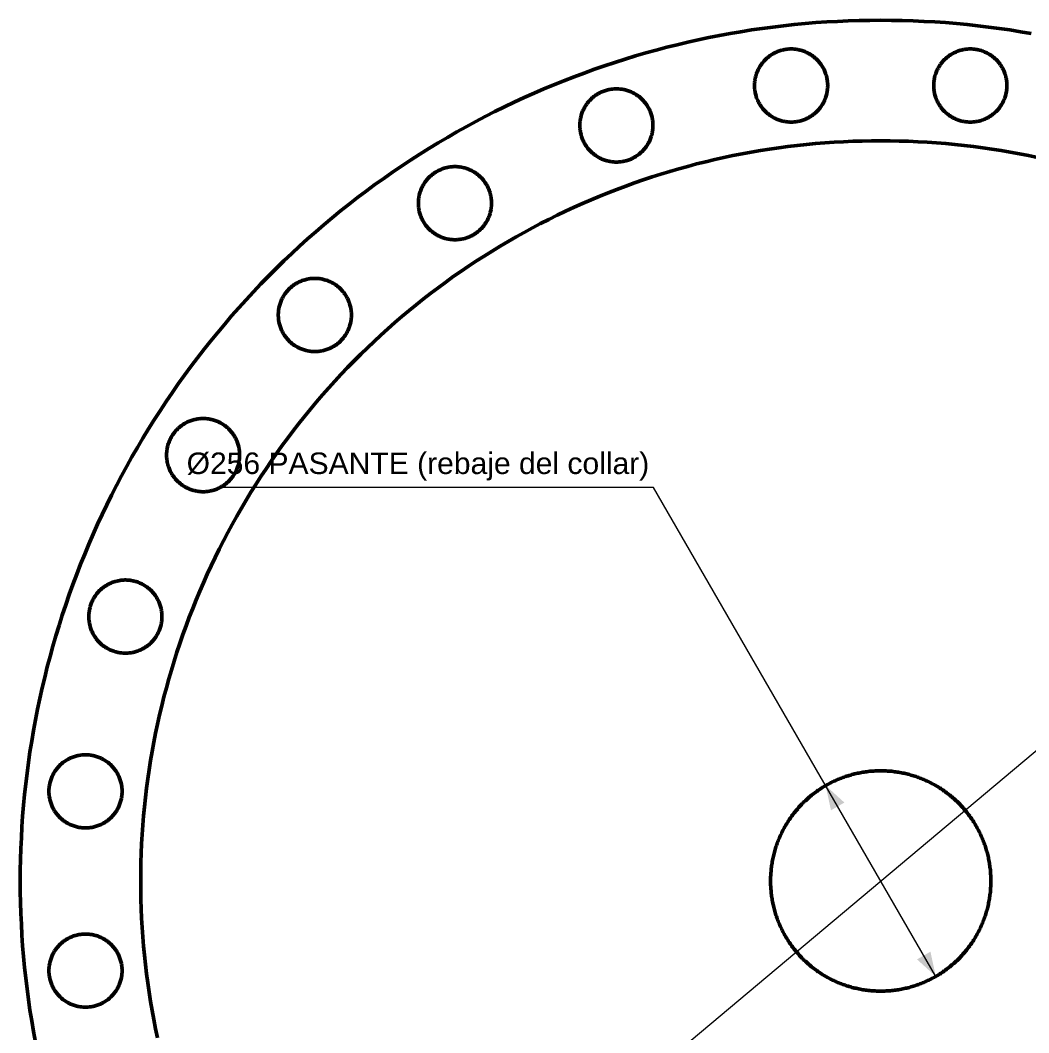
# Model space of a CAD drawing. Header units: millimetres. Extents: x 0 to 841, y 0 to 594.
# Drawn here: x 300 to 417.2, y 412.4 to 530 of the extents above; entities that cross this region are included whole.
import ezdxf
from ezdxf.enums import TextEntityAlignment as Align

# ---------------------------------------------------------------- set-up
doc = ezdxf.new("R2010")
doc.units = ezdxf.units.MM
for name, color, linetype, lineweight in [('COTA', 7, 'CONTINUOUS', 18), ('TXT', 7, 'CONTINUOUS', 25), ('VIS', 7, 'CONTINUOUS', 50)]:
    doc.layers.add(name, color=color, linetype=linetype, lineweight=lineweight)
doc.styles.add('STD', font='LiberationSans-Regular.ttf')

msp = doc.modelspace()

# ---------------------------------------------------------------- linework, layer by layer
at = {"layer": 'COTA'}
for p, q in [((334.12, 374.72), (482.73, 499.42)), ((373.6, 475.73), (323, 475.73)), ((406.4, 418.91), (373.6, 475.73))]:
    msp.add_line(p, q, dxfattribs=at)
for points in [[(393.6, 441.09), (394.22, 438.21), (395.78, 439.11)], [(406.4, 418.91), (405.78, 421.79), (404.22, 420.89)]]:
    msp.add_solid(points, dxfattribs=at)
at = {"layer": 'VIS'}
for points in [[(301.77, 411.26), (301.54, 412.5), (301.33, 413.74), (301.13, 414.98), (300.95, 416.22), (300.79, 417.47), (300.64, 418.71), (300.5, 419.96), (300.39, 421.21), (300.28, 422.47), (300.2, 423.72), (300.13, 424.98), (300.07, 426.23), (300.03, 427.49), (300.01, 428.74), (300, 430), (300.01, 431.26), (300.03, 432.51), (300.07, 433.77), (300.13, 435.02), (300.2, 436.28), (300.28, 437.53), (300.39, 438.79), (300.5, 440.04), (300.64, 441.29), (300.79, 442.53), (300.95, 443.78), (301.13, 445.02), (301.33, 446.26), (301.54, 447.5), (301.77, 448.74), (302.01, 449.97), (302.27, 451.2), (302.55, 452.43), (302.84, 453.65), (303.14, 454.87), (303.46, 456.08), (303.8, 457.3), (304.15, 458.5), (304.51, 459.7), (304.89, 460.9), (305.29, 462.09), (305.7, 463.28), (306.13, 464.46), (306.57, 465.64), (307.02, 466.81), (307.49, 467.98), (307.98, 469.14), (308.48, 470.29), (308.99, 471.44), (309.52, 472.58), (310.06, 473.71), (310.62, 474.84), (311.19, 475.96), (311.77, 477.07), (312.37, 478.18), (312.98, 479.27), (313.61, 480.36), (314.25, 481.44), (314.9, 482.52), (315.57, 483.58), (316.25, 484.64), (316.94, 485.69), (317.65, 486.73), (318.37, 487.76), (319.1, 488.78), (319.84, 489.79), (320.6, 490.79), (321.37, 491.79), (322.15, 492.77), (322.95, 493.74), (323.76, 494.71), (324.57, 495.66), (325.41, 496.6), (326.25, 497.53), (327.1, 498.45), (327.97, 499.37), (328.85, 500.26), (329.74, 501.15), (330.63, 502.03), (331.55, 502.9), (332.47, 503.75), (333.4, 504.59), (334.34, 505.43), (335.29, 506.24), (336.26, 507.05), (337.23, 507.85), (338.21, 508.63), (339.21, 509.4), (340.21, 510.16), (341.22, 510.9), (342.24, 511.63), (343.27, 512.35), (344.31, 513.06), (345.36, 513.75), (346.42, 514.43), (347.48, 515.1), (348.56, 515.75), (349.64, 516.39), (350.73, 517.02), (351.82, 517.63), (352.93, 518.23), (354.04, 518.81), (355.16, 519.38), (356.29, 519.94), (357.42, 520.48), (358.56, 521.01), (359.71, 521.52), (360.86, 522.02), (362.02, 522.51), (363.19, 522.98), (364.36, 523.43), (365.54, 523.87), (366.72, 524.3), (367.91, 524.71), (369.1, 525.11), (370.3, 525.49), (371.5, 525.85), (372.7, 526.2), (373.92, 526.54), (375.13, 526.86), (376.35, 527.16), (377.57, 527.45), (378.8, 527.73), (380.03, 527.99), (381.26, 528.23), (382.5, 528.46), (383.74, 528.67), (384.98, 528.87), (386.22, 529.05), (387.47, 529.21), (388.71, 529.36), (389.96, 529.5), (391.21, 529.61), (392.47, 529.72), (393.72, 529.8), (394.98, 529.87), (396.23, 529.93), (397.49, 529.97), (398.74, 529.99), (400, 530), (401.26, 529.99), (402.51, 529.97), (403.77, 529.93), (405.02, 529.87), (406.28, 529.8), (407.53, 529.72), (408.79, 529.61), (410.04, 529.5), (411.29, 529.36), (412.53, 529.21), (413.78, 529.05), (415.02, 528.87), (416.26, 528.67), (417.5, 528.46)], [(393.84, 522.42), (393.84, 522.54), (393.83, 522.66), (393.82, 522.78), (393.81, 522.9), (393.79, 523.01), (393.78, 523.13), (393.75, 523.25), (393.73, 523.37), (393.7, 523.49), (393.67, 523.6), (393.63, 523.72), (393.59, 523.83), (393.55, 523.94), (393.51, 524.06), (393.46, 524.17), (393.41, 524.27), (393.35, 524.38), (393.3, 524.49), (393.24, 524.59), (393.17, 524.69), (393.11, 524.8), (393.04, 524.89), (392.97, 524.99), (392.89, 525.09), (392.82, 525.18), (392.74, 525.27), (392.66, 525.36), (392.57, 525.44), (392.48, 525.52), (392.4, 525.61), (392.3, 525.68), (392.21, 525.76), (392.11, 525.83), (392.02, 525.9), (391.92, 525.97), (391.82, 526.03), (391.71, 526.1), (391.61, 526.15), (391.5, 526.21), (391.39, 526.26), (391.28, 526.31), (391.17, 526.36), (391.06, 526.4), (390.95, 526.44), (390.83, 526.48), (390.72, 526.51), (390.6, 526.54), (390.48, 526.57), (390.36, 526.59), (390.25, 526.61), (390.13, 526.63), (390.01, 526.64), (389.89, 526.65), (389.77, 526.66), (389.65, 526.66), (389.53, 526.66), (389.41, 526.66), (389.29, 526.65), (389.17, 526.64), (389.05, 526.63), (388.93, 526.61), (388.81, 526.59), (388.69, 526.57), (388.57, 526.54), (388.46, 526.51), (388.34, 526.48), (388.23, 526.44), (388.11, 526.4), (388, 526.36), (387.89, 526.31), (387.78, 526.26), (387.67, 526.21), (387.57, 526.15), (387.46, 526.1), (387.36, 526.03), (387.26, 525.97), (387.16, 525.9), (387.06, 525.83), (386.96, 525.76), (386.87, 525.68), (386.78, 525.61), (386.69, 525.52), (386.6, 525.44), (386.52, 525.36), (386.44, 525.27), (386.36, 525.18), (386.28, 525.09), (386.21, 524.99), (386.13, 524.89), (386.07, 524.8), (386, 524.69), (385.94, 524.59), (385.88, 524.49), (385.82, 524.38), (385.77, 524.27), (385.71, 524.17), (385.67, 524.06), (385.62, 523.94), (385.58, 523.83), (385.54, 523.72), (385.51, 523.6), (385.47, 523.49), (385.45, 523.37), (385.42, 523.25), (385.4, 523.13), (385.38, 523.01), (385.36, 522.9), (385.35, 522.78), (385.34, 522.66), (385.34, 522.54), (385.34, 522.42), (385.34, 522.29), (385.34, 522.17), (385.35, 522.05), (385.36, 521.94), (385.38, 521.82), (385.4, 521.7), (385.42, 521.58), (385.45, 521.46), (385.47, 521.34), (385.51, 521.23), (385.54, 521.11), (385.58, 521), (385.62, 520.89), (385.67, 520.77), (385.71, 520.66), (385.77, 520.56), (385.82, 520.45), (385.88, 520.34), (385.94, 520.24), (386, 520.14), (386.07, 520.04), (386.13, 519.94), (386.21, 519.84), (386.28, 519.75), (386.36, 519.65), (386.44, 519.56), (386.52, 519.47), (386.6, 519.39), (386.69, 519.31), (386.78, 519.22), (386.87, 519.15), (386.96, 519.07), (387.06, 519), (387.16, 518.93), (387.26, 518.86), (387.36, 518.8), (387.46, 518.73), (387.57, 518.68), (387.67, 518.62), (387.78, 518.57), (387.89, 518.52), (388, 518.47), (388.11, 518.43), (388.23, 518.39), (388.34, 518.35), (388.46, 518.32), (388.57, 518.29), (388.69, 518.26), (388.81, 518.24), (388.93, 518.22), (389.05, 518.2), (389.17, 518.19), (389.29, 518.18), (389.41, 518.17), (389.53, 518.17), (389.65, 518.17), (389.77, 518.17), (389.89, 518.18), (390.01, 518.19), (390.13, 518.2), (390.25, 518.22), (390.36, 518.24), (390.48, 518.26), (390.6, 518.29), (390.72, 518.32), (390.83, 518.35), (390.95, 518.39), (391.06, 518.43), (391.17, 518.47), (391.28, 518.52), (391.39, 518.57), (391.5, 518.62), (391.61, 518.68), (391.71, 518.73), (391.82, 518.8), (391.92, 518.86), (392.02, 518.93), (392.11, 519), (392.21, 519.07), (392.3, 519.15), (392.4, 519.22), (392.48, 519.31), (392.57, 519.39), (392.66, 519.47), (392.74, 519.56), (392.82, 519.65), (392.89, 519.75), (392.97, 519.84), (393.04, 519.94), (393.11, 520.04), (393.17, 520.14), (393.24, 520.24), (393.3, 520.34), (393.35, 520.45), (393.41, 520.56), (393.46, 520.66), (393.51, 520.77), (393.55, 520.89), (393.59, 521), (393.63, 521.11), (393.67, 521.23), (393.7, 521.34), (393.73, 521.46), (393.75, 521.58), (393.78, 521.7), (393.79, 521.82), (393.81, 521.94), (393.82, 522.05), (393.83, 522.17), (393.84, 522.29), (393.84, 522.42)], [(414.66, 522.42), (414.66, 522.54), (414.66, 522.66), (414.65, 522.78), (414.64, 522.9), (414.62, 523.01), (414.6, 523.13), (414.58, 523.25), (414.55, 523.37), (414.53, 523.49), (414.49, 523.6), (414.46, 523.72), (414.42, 523.83), (414.38, 523.94), (414.33, 524.06), (414.29, 524.17), (414.23, 524.27), (414.18, 524.38), (414.12, 524.49), (414.06, 524.59), (414, 524.69), (413.93, 524.8), (413.87, 524.89), (413.79, 524.99), (413.72, 525.09), (413.64, 525.18), (413.56, 525.27), (413.48, 525.36), (413.4, 525.44), (413.31, 525.52), (413.22, 525.61), (413.13, 525.68), (413.04, 525.76), (412.94, 525.83), (412.84, 525.9), (412.74, 525.97), (412.64, 526.03), (412.54, 526.1), (412.43, 526.15), (412.33, 526.21), (412.22, 526.26), (412.11, 526.31), (412, 526.36), (411.89, 526.4), (411.77, 526.44), (411.66, 526.48), (411.54, 526.51), (411.43, 526.54), (411.31, 526.57), (411.19, 526.59), (411.07, 526.61), (410.95, 526.63), (410.83, 526.64), (410.71, 526.65), (410.59, 526.66), (410.47, 526.66), (410.35, 526.66), (410.23, 526.66), (410.11, 526.65), (409.99, 526.64), (409.87, 526.63), (409.75, 526.61), (409.64, 526.59), (409.52, 526.57), (409.4, 526.54), (409.28, 526.51), (409.17, 526.48), (409.05, 526.44), (408.94, 526.4), (408.83, 526.36), (408.72, 526.31), (408.61, 526.26), (408.5, 526.21), (408.39, 526.15), (408.29, 526.1), (408.18, 526.03), (408.08, 525.97), (407.98, 525.9), (407.89, 525.83), (407.79, 525.76), (407.7, 525.68), (407.6, 525.61), (407.52, 525.52), (407.43, 525.44), (407.34, 525.36), (407.26, 525.27), (407.18, 525.18), (407.11, 525.09), (407.03, 524.99), (406.96, 524.89), (406.89, 524.8), (406.83, 524.69), (406.76, 524.59), (406.7, 524.49), (406.65, 524.38), (406.59, 524.27), (406.54, 524.17), (406.49, 524.06), (406.45, 523.94), (406.41, 523.83), (406.37, 523.72), (406.33, 523.6), (406.3, 523.49), (406.27, 523.37), (406.25, 523.25), (406.22, 523.13), (406.21, 523.01), (406.19, 522.9), (406.18, 522.78), (406.17, 522.66), (406.16, 522.54), (406.16, 522.42), (406.16, 522.29), (406.17, 522.17), (406.18, 522.05), (406.19, 521.94), (406.21, 521.82), (406.22, 521.7), (406.25, 521.58), (406.27, 521.46), (406.3, 521.34), (406.33, 521.23), (406.37, 521.11), (406.41, 521), (406.45, 520.89), (406.49, 520.77), (406.54, 520.66), (406.59, 520.56), (406.65, 520.45), (406.7, 520.34), (406.76, 520.24), (406.83, 520.14), (406.89, 520.04), (406.96, 519.94), (407.03, 519.84), (407.11, 519.75), (407.18, 519.65), (407.26, 519.56), (407.34, 519.47), (407.43, 519.39), (407.52, 519.31), (407.6, 519.22), (407.7, 519.15), (407.79, 519.07), (407.89, 519), (407.98, 518.93), (408.08, 518.86), (408.18, 518.8), (408.29, 518.73), (408.39, 518.68), (408.5, 518.62), (408.61, 518.57), (408.72, 518.52), (408.83, 518.47), (408.94, 518.43), (409.05, 518.39), (409.17, 518.35), (409.28, 518.32), (409.4, 518.29), (409.52, 518.26), (409.64, 518.24), (409.75, 518.22), (409.87, 518.2), (409.99, 518.19), (410.11, 518.18), (410.23, 518.17), (410.35, 518.17), (410.47, 518.17), (410.59, 518.17), (410.71, 518.18), (410.83, 518.19), (410.95, 518.2), (411.07, 518.22), (411.19, 518.24), (411.31, 518.26), (411.43, 518.29), (411.54, 518.32), (411.66, 518.35), (411.77, 518.39), (411.89, 518.43), (412, 518.47), (412.11, 518.52), (412.22, 518.57), (412.33, 518.62), (412.43, 518.68), (412.54, 518.73), (412.64, 518.8), (412.74, 518.86), (412.84, 518.93), (412.94, 519), (413.04, 519.07), (413.13, 519.15), (413.22, 519.22), (413.31, 519.31), (413.4, 519.39), (413.48, 519.47), (413.56, 519.56), (413.64, 519.65), (413.72, 519.75), (413.79, 519.84), (413.87, 519.94), (413.93, 520.04), (414, 520.14), (414.06, 520.24), (414.12, 520.34), (414.18, 520.45), (414.23, 520.56), (414.29, 520.66), (414.33, 520.77), (414.38, 520.89), (414.42, 521), (414.46, 521.11), (414.49, 521.23), (414.53, 521.34), (414.55, 521.46), (414.58, 521.58), (414.6, 521.7), (414.62, 521.82), (414.64, 521.94), (414.65, 522.05), (414.66, 522.17), (414.66, 522.29), (414.66, 522.42)], [(373.53, 517.78), (373.53, 517.9), (373.53, 518.02), (373.52, 518.14), (373.51, 518.26), (373.49, 518.38), (373.47, 518.5), (373.45, 518.62), (373.43, 518.74), (373.4, 518.85), (373.36, 518.97), (373.33, 519.08), (373.29, 519.2), (373.25, 519.31), (373.2, 519.42), (373.16, 519.53), (373.11, 519.64), (373.05, 519.75), (372.99, 519.85), (372.93, 519.96), (372.87, 520.06), (372.81, 520.16), (372.74, 520.26), (372.66, 520.36), (372.59, 520.45), (372.51, 520.54), (372.43, 520.63), (372.35, 520.72), (372.27, 520.81), (372.18, 520.89), (372.09, 520.97), (372, 521.05), (371.91, 521.13), (371.81, 521.2), (371.71, 521.27), (371.61, 521.34), (371.51, 521.4), (371.41, 521.46), (371.3, 521.52), (371.2, 521.58), (371.09, 521.63), (370.98, 521.68), (370.87, 521.72), (370.76, 521.77), (370.64, 521.81), (370.53, 521.84), (370.41, 521.88), (370.3, 521.91), (370.18, 521.94), (370.06, 521.96), (369.94, 521.98), (369.82, 522), (369.7, 522.01), (369.58, 522.02), (369.46, 522.03), (369.34, 522.03), (369.22, 522.03), (369.1, 522.03), (368.98, 522.02), (368.86, 522.01), (368.74, 522), (368.63, 521.98), (368.51, 521.96), (368.39, 521.94), (368.27, 521.91), (368.16, 521.88), (368.04, 521.84), (367.93, 521.81), (367.81, 521.77), (367.7, 521.72), (367.59, 521.68), (367.48, 521.63), (367.37, 521.58), (367.26, 521.52), (367.16, 521.46), (367.06, 521.4), (366.95, 521.34), (366.85, 521.27), (366.76, 521.2), (366.66, 521.13), (366.57, 521.05), (366.48, 520.97), (366.39, 520.89), (366.3, 520.81), (366.22, 520.72), (366.13, 520.63), (366.05, 520.54), (365.98, 520.45), (365.9, 520.36), (365.83, 520.26), (365.76, 520.16), (365.7, 520.06), (365.63, 519.96), (365.57, 519.85), (365.52, 519.75), (365.46, 519.64), (365.41, 519.53), (365.36, 519.42), (365.32, 519.31), (365.28, 519.2), (365.24, 519.08), (365.2, 518.97), (365.17, 518.85), (365.14, 518.74), (365.12, 518.62), (365.1, 518.5), (365.08, 518.38), (365.06, 518.26), (365.05, 518.14), (365.04, 518.02), (365.04, 517.9), (365.03, 517.78), (365.04, 517.66), (365.04, 517.54), (365.05, 517.42), (365.06, 517.3), (365.08, 517.18), (365.1, 517.06), (365.12, 516.94), (365.14, 516.83), (365.17, 516.71), (365.2, 516.59), (365.24, 516.48), (365.28, 516.37), (365.32, 516.25), (365.36, 516.14), (365.41, 516.03), (365.46, 515.92), (365.52, 515.81), (365.57, 515.71), (365.63, 515.6), (365.7, 515.5), (365.76, 515.4), (365.83, 515.3), (365.9, 515.21), (365.98, 515.11), (366.05, 515.02), (366.13, 514.93), (366.22, 514.84), (366.3, 514.75), (366.39, 514.67), (366.48, 514.59), (366.57, 514.51), (366.66, 514.44), (366.76, 514.36), (366.85, 514.29), (366.95, 514.23), (367.06, 514.16), (367.16, 514.1), (367.26, 514.04), (367.37, 513.99), (367.48, 513.93), (367.59, 513.88), (367.7, 513.84), (367.81, 513.79), (367.93, 513.75), (368.04, 513.72), (368.16, 513.68), (368.27, 513.65), (368.39, 513.63), (368.51, 513.6), (368.63, 513.58), (368.74, 513.57), (368.86, 513.55), (368.98, 513.54), (369.1, 513.53), (369.22, 513.53), (369.34, 513.53), (369.46, 513.53), (369.58, 513.54), (369.7, 513.55), (369.82, 513.57), (369.94, 513.58), (370.06, 513.6), (370.18, 513.63), (370.3, 513.65), (370.41, 513.68), (370.53, 513.72), (370.64, 513.75), (370.76, 513.79), (370.87, 513.84), (370.98, 513.88), (371.09, 513.93), (371.2, 513.99), (371.3, 514.04), (371.41, 514.1), (371.51, 514.16), (371.61, 514.23), (371.71, 514.29), (371.81, 514.36), (371.91, 514.44), (372, 514.51), (372.09, 514.59), (372.18, 514.67), (372.27, 514.75), (372.35, 514.84), (372.43, 514.93), (372.51, 515.02), (372.59, 515.11), (372.66, 515.21), (372.74, 515.3), (372.81, 515.4), (372.87, 515.5), (372.93, 515.6), (372.99, 515.71), (373.05, 515.81), (373.11, 515.92), (373.16, 516.03), (373.2, 516.14), (373.25, 516.25), (373.29, 516.37), (373.33, 516.48), (373.36, 516.59), (373.4, 516.71), (373.43, 516.83), (373.45, 516.94), (373.47, 517.06), (373.49, 517.18), (373.51, 517.3), (373.52, 517.42), (373.53, 517.54), (373.53, 517.66), (373.53, 517.78)], [(315.95, 411.77), (315.73, 412.82), (315.52, 413.89), (315.33, 414.95), (315.15, 416.01), (314.98, 417.08), (314.82, 418.15), (314.68, 419.22), (314.55, 420.29), (314.43, 421.37), (314.33, 422.44), (314.24, 423.52), (314.17, 424.6), (314.11, 425.68), (314.06, 426.76), (314.03, 427.84), (314.01, 428.92), (314, 430), (314.01, 431.08), (314.03, 432.16), (314.06, 433.24), (314.11, 434.32), (314.17, 435.4), (314.24, 436.48), (314.33, 437.56), (314.43, 438.63), (314.55, 439.71), (314.68, 440.78), (314.82, 441.85), (314.98, 442.92), (315.15, 443.99), (315.33, 445.05), (315.52, 446.11), (315.73, 447.18), (315.95, 448.23), (316.19, 449.29), (316.44, 450.34), (316.7, 451.39), (316.98, 452.43), (317.27, 453.47), (317.57, 454.51), (317.88, 455.55), (318.21, 456.58), (318.55, 457.6), (318.9, 458.62), (319.27, 459.64), (319.65, 460.65), (320.04, 461.66), (320.44, 462.66), (320.86, 463.66), (321.29, 464.65), (321.73, 465.64), (322.18, 466.62), (322.65, 467.59), (323.13, 468.56), (323.62, 469.52), (324.12, 470.48), (324.64, 471.43), (325.16, 472.37), (325.7, 473.31), (326.25, 474.24), (326.81, 475.17), (327.39, 476.08), (327.97, 476.99), (328.57, 477.89), (329.18, 478.79), (329.79, 479.67), (330.42, 480.55), (331.07, 481.42), (331.72, 482.28), (332.38, 483.14), (333.05, 483.98), (333.74, 484.82), (334.43, 485.65), (335.13, 486.47), (335.85, 487.28), (336.57, 488.08), (337.31, 488.87), (338.05, 489.65), (338.81, 490.43), (339.57, 491.19), (340.35, 491.95), (341.13, 492.69), (341.92, 493.43), (342.72, 494.15), (343.53, 494.87), (344.35, 495.57), (345.18, 496.26), (346.02, 496.95), (346.86, 497.62), (347.72, 498.28), (348.58, 498.93), (349.45, 499.58), (350.33, 500.21), (351.21, 500.82), (352.11, 501.43), (353.01, 502.03), (353.92, 502.61), (354.83, 503.19), (355.76, 503.75), (356.69, 504.3), (357.63, 504.84), (358.57, 505.36), (359.52, 505.88), (360.48, 506.38), (361.44, 506.87), (362.41, 507.35), (363.38, 507.82), (364.36, 508.27), (365.35, 508.71), (366.34, 509.14), (367.34, 509.56), (368.34, 509.96), (369.35, 510.35), (370.36, 510.73), (371.38, 511.1), (372.4, 511.45), (373.42, 511.79), (374.45, 512.12), (375.49, 512.43), (376.53, 512.73), (377.57, 513.02), (378.61, 513.3), (379.66, 513.56), (380.71, 513.81), (381.77, 514.05), (382.82, 514.27), (383.89, 514.48), (384.95, 514.67), (386.01, 514.85), (387.08, 515.02), (388.15, 515.18), (389.22, 515.32), (390.29, 515.45), (391.37, 515.57), (392.44, 515.67), (393.52, 515.76), (394.6, 515.83), (395.68, 515.89), (396.76, 515.94), (397.84, 515.97), (398.92, 515.99), (400, 516), (401.08, 515.99), (402.16, 515.97), (403.24, 515.94), (404.32, 515.89), (405.4, 515.83), (406.48, 515.76), (407.56, 515.67), (408.63, 515.57), (409.71, 515.45), (410.78, 515.32), (411.85, 515.18), (412.92, 515.02), (413.99, 514.85), (415.05, 514.67), (416.11, 514.48), (417.18, 514.27), (418.23, 514.05)], [(315.95, 411.77), (315.73, 412.82), (315.52, 413.89), (315.33, 414.95), (315.15, 416.01), (314.98, 417.08), (314.82, 418.15), (314.68, 419.22), (314.55, 420.29), (314.43, 421.37), (314.33, 422.44), (314.24, 423.52), (314.17, 424.6), (314.11, 425.68), (314.06, 426.76), (314.03, 427.84), (314.01, 428.92), (314, 430), (314.01, 431.08), (314.03, 432.16), (314.06, 433.24), (314.11, 434.32), (314.17, 435.4), (314.24, 436.48), (314.33, 437.56), (314.43, 438.63), (314.55, 439.71), (314.68, 440.78), (314.82, 441.85), (314.98, 442.92), (315.15, 443.99), (315.33, 445.05), (315.52, 446.11), (315.73, 447.18), (315.95, 448.23), (316.19, 449.29), (316.44, 450.34), (316.7, 451.39), (316.98, 452.43), (317.27, 453.47), (317.57, 454.51), (317.88, 455.55), (318.21, 456.58), (318.55, 457.6), (318.9, 458.62), (319.27, 459.64), (319.65, 460.65), (320.04, 461.66), (320.44, 462.66), (320.86, 463.66), (321.29, 464.65), (321.73, 465.64), (322.18, 466.62), (322.65, 467.59), (323.13, 468.56), (323.62, 469.52), (324.12, 470.48), (324.64, 471.43), (325.16, 472.37), (325.7, 473.31), (326.25, 474.24), (326.81, 475.17), (327.39, 476.08), (327.97, 476.99), (328.57, 477.89), (329.18, 478.79), (329.79, 479.67), (330.42, 480.55), (331.07, 481.42), (331.72, 482.28), (332.38, 483.14), (333.05, 483.98), (333.74, 484.82), (334.43, 485.65), (335.13, 486.47), (335.85, 487.28), (336.57, 488.08), (337.31, 488.87), (338.05, 489.65), (338.81, 490.43), (339.57, 491.19), (340.35, 491.95), (341.13, 492.69), (341.92, 493.43), (342.72, 494.15), (343.53, 494.87), (344.35, 495.57), (345.18, 496.26), (346.02, 496.95), (346.86, 497.62), (347.72, 498.28), (348.58, 498.93), (349.45, 499.58), (350.33, 500.21), (351.21, 500.82), (352.11, 501.43), (353.01, 502.03), (353.92, 502.61), (354.83, 503.19), (355.76, 503.75), (356.69, 504.3), (357.63, 504.84), (358.57, 505.36), (359.52, 505.88), (360.48, 506.38), (361.44, 506.87), (362.41, 507.35), (363.38, 507.82), (364.36, 508.27), (365.35, 508.71), (366.34, 509.14), (367.34, 509.56), (368.34, 509.96), (369.35, 510.35), (370.36, 510.73), (371.38, 511.1), (372.4, 511.45), (373.42, 511.79), (374.45, 512.12), (375.49, 512.43), (376.53, 512.73), (377.57, 513.02), (378.61, 513.3), (379.66, 513.56), (380.71, 513.81), (381.77, 514.05), (382.82, 514.27), (383.89, 514.48), (384.95, 514.67), (386.01, 514.85), (387.08, 515.02), (388.15, 515.18), (389.22, 515.32), (390.29, 515.45), (391.37, 515.57), (392.44, 515.67), (393.52, 515.76), (394.6, 515.83), (395.68, 515.89), (396.76, 515.94), (397.84, 515.97), (398.92, 515.99), (400, 516), (401.08, 515.99), (402.16, 515.97), (403.24, 515.94), (404.32, 515.89), (405.4, 515.83), (406.48, 515.76), (407.56, 515.67), (408.63, 515.57), (409.71, 515.45), (410.78, 515.32), (411.85, 515.18), (412.92, 515.02), (413.99, 514.85), (415.05, 514.67), (416.11, 514.48), (417.18, 514.27), (418.23, 514.05)], [(354.77, 508.75), (354.77, 508.87), (354.76, 508.99), (354.76, 509.11), (354.74, 509.23), (354.73, 509.34), (354.71, 509.46), (354.69, 509.58), (354.66, 509.7), (354.63, 509.82), (354.6, 509.93), (354.57, 510.05), (354.53, 510.16), (354.49, 510.27), (354.44, 510.39), (354.39, 510.5), (354.34, 510.6), (354.29, 510.71), (354.23, 510.82), (354.17, 510.92), (354.11, 511.02), (354.04, 511.13), (353.97, 511.22), (353.9, 511.32), (353.83, 511.42), (353.75, 511.51), (353.67, 511.6), (353.59, 511.69), (353.5, 511.77), (353.42, 511.85), (353.33, 511.94), (353.24, 512.01), (353.14, 512.09), (353.05, 512.16), (352.95, 512.23), (352.85, 512.3), (352.75, 512.36), (352.65, 512.43), (352.54, 512.48), (352.43, 512.54), (352.33, 512.59), (352.22, 512.64), (352.11, 512.69), (351.99, 512.73), (351.88, 512.77), (351.77, 512.81), (351.65, 512.84), (351.53, 512.87), (351.42, 512.9), (351.3, 512.92), (351.18, 512.94), (351.06, 512.96), (350.94, 512.97), (350.82, 512.98), (350.7, 512.99), (350.58, 512.99), (350.46, 512.99), (350.34, 512.99), (350.22, 512.98), (350.1, 512.97), (349.98, 512.96), (349.86, 512.94), (349.74, 512.92), (349.63, 512.9), (349.51, 512.87), (349.39, 512.84), (349.28, 512.81), (349.16, 512.77), (349.05, 512.73), (348.94, 512.69), (348.83, 512.64), (348.72, 512.59), (348.61, 512.54), (348.5, 512.48), (348.4, 512.43), (348.29, 512.36), (348.19, 512.3), (348.09, 512.23), (347.99, 512.16), (347.9, 512.09), (347.8, 512.01), (347.71, 511.94), (347.62, 511.85), (347.54, 511.77), (347.45, 511.69), (347.37, 511.6), (347.29, 511.51), (347.21, 511.42), (347.14, 511.32), (347.07, 511.22), (347, 511.13), (346.93, 511.02), (346.87, 510.92), (346.81, 510.82), (346.75, 510.71), (346.7, 510.6), (346.65, 510.5), (346.6, 510.39), (346.56, 510.27), (346.51, 510.16), (346.48, 510.05), (346.44, 509.93), (346.41, 509.82), (346.38, 509.7), (346.35, 509.58), (346.33, 509.46), (346.31, 509.34), (346.3, 509.23), (346.29, 509.11), (346.28, 508.99), (346.27, 508.87), (346.27, 508.75), (346.27, 508.63), (346.28, 508.5), (346.29, 508.38), (346.3, 508.27), (346.31, 508.15), (346.33, 508.03), (346.35, 507.91), (346.38, 507.79), (346.41, 507.67), (346.44, 507.56), (346.48, 507.44), (346.51, 507.33), (346.56, 507.22), (346.6, 507.11), (346.65, 506.99), (346.7, 506.89), (346.75, 506.78), (346.81, 506.67), (346.87, 506.57), (346.93, 506.47), (347, 506.37), (347.07, 506.27), (347.14, 506.17), (347.21, 506.08), (347.29, 505.98), (347.37, 505.89), (347.45, 505.8), (347.54, 505.72), (347.62, 505.64), (347.71, 505.55), (347.8, 505.48), (347.9, 505.4), (347.99, 505.33), (348.09, 505.26), (348.19, 505.19), (348.29, 505.13), (348.4, 505.06), (348.5, 505.01), (348.61, 504.95), (348.72, 504.9), (348.83, 504.85), (348.94, 504.8), (349.05, 504.76), (349.16, 504.72), (349.28, 504.68), (349.39, 504.65), (349.51, 504.62), (349.63, 504.59), (349.74, 504.57), (349.86, 504.55), (349.98, 504.53), (350.1, 504.52), (350.22, 504.51), (350.34, 504.5), (350.46, 504.5), (350.58, 504.5), (350.7, 504.5), (350.82, 504.51), (350.94, 504.52), (351.06, 504.53), (351.18, 504.55), (351.3, 504.57), (351.42, 504.59), (351.53, 504.62), (351.65, 504.65), (351.77, 504.68), (351.88, 504.72), (351.99, 504.76), (352.11, 504.8), (352.22, 504.85), (352.33, 504.9), (352.43, 504.95), (352.54, 505.01), (352.65, 505.06), (352.75, 505.13), (352.85, 505.19), (352.95, 505.26), (353.05, 505.33), (353.14, 505.4), (353.24, 505.48), (353.33, 505.55), (353.42, 505.64), (353.5, 505.72), (353.59, 505.8), (353.67, 505.89), (353.75, 505.98), (353.83, 506.08), (353.9, 506.17), (353.97, 506.27), (354.04, 506.37), (354.11, 506.47), (354.17, 506.57), (354.23, 506.67), (354.29, 506.78), (354.34, 506.89), (354.39, 506.99), (354.44, 507.11), (354.49, 507.22), (354.53, 507.33), (354.57, 507.44), (354.6, 507.56), (354.63, 507.67), (354.66, 507.79), (354.69, 507.91), (354.71, 508.03), (354.73, 508.15), (354.74, 508.27), (354.76, 508.38), (354.76, 508.5), (354.77, 508.63), (354.77, 508.75)], [(338.49, 495.76), (338.49, 495.88), (338.48, 496), (338.47, 496.12), (338.46, 496.24), (338.45, 496.36), (338.43, 496.48), (338.41, 496.6), (338.38, 496.72), (338.35, 496.83), (338.32, 496.95), (338.28, 497.06), (338.25, 497.18), (338.2, 497.29), (338.16, 497.4), (338.11, 497.51), (338.06, 497.62), (338.01, 497.73), (337.95, 497.83), (337.89, 497.94), (337.83, 498.04), (337.76, 498.14), (337.69, 498.24), (337.62, 498.34), (337.55, 498.43), (337.47, 498.52), (337.39, 498.61), (337.31, 498.7), (337.22, 498.79), (337.14, 498.87), (337.05, 498.95), (336.96, 499.03), (336.86, 499.11), (336.77, 499.18), (336.67, 499.25), (336.57, 499.32), (336.47, 499.38), (336.36, 499.44), (336.26, 499.5), (336.15, 499.56), (336.04, 499.61), (335.93, 499.66), (335.82, 499.7), (335.71, 499.75), (335.6, 499.79), (335.48, 499.82), (335.37, 499.86), (335.25, 499.89), (335.13, 499.92), (335.02, 499.94), (334.9, 499.96), (334.78, 499.98), (334.66, 499.99), (334.54, 500), (334.42, 500.01), (334.3, 500.01), (334.18, 500.01), (334.06, 500.01), (333.94, 500), (333.82, 499.99), (333.7, 499.98), (333.58, 499.96), (333.46, 499.94), (333.34, 499.92), (333.23, 499.89), (333.11, 499.86), (332.99, 499.82), (332.88, 499.79), (332.77, 499.75), (332.65, 499.7), (332.54, 499.66), (332.43, 499.61), (332.33, 499.56), (332.22, 499.5), (332.11, 499.44), (332.01, 499.38), (331.91, 499.32), (331.81, 499.25), (331.71, 499.18), (331.62, 499.11), (331.52, 499.03), (331.43, 498.95), (331.34, 498.87), (331.26, 498.79), (331.17, 498.7), (331.09, 498.61), (331.01, 498.52), (330.93, 498.43), (330.86, 498.34), (330.79, 498.24), (330.72, 498.14), (330.65, 498.04), (330.59, 497.94), (330.53, 497.83), (330.47, 497.73), (330.42, 497.62), (330.37, 497.51), (330.32, 497.4), (330.27, 497.29), (330.23, 497.18), (330.19, 497.06), (330.16, 496.95), (330.13, 496.83), (330.1, 496.72), (330.07, 496.6), (330.05, 496.48), (330.03, 496.36), (330.02, 496.24), (330, 496.12), (330, 496), (329.99, 495.88), (329.99, 495.76), (329.99, 495.64), (330, 495.52), (330, 495.4), (330.02, 495.28), (330.03, 495.16), (330.05, 495.04), (330.07, 494.92), (330.1, 494.81), (330.13, 494.69), (330.16, 494.57), (330.19, 494.46), (330.23, 494.35), (330.27, 494.23), (330.32, 494.12), (330.37, 494.01), (330.42, 493.9), (330.47, 493.79), (330.53, 493.69), (330.59, 493.58), (330.65, 493.48), (330.72, 493.38), (330.79, 493.28), (330.86, 493.19), (330.93, 493.09), (331.01, 493), (331.09, 492.91), (331.17, 492.82), (331.26, 492.73), (331.34, 492.65), (331.43, 492.57), (331.52, 492.49), (331.62, 492.42), (331.71, 492.34), (331.81, 492.27), (331.91, 492.21), (332.01, 492.14), (332.11, 492.08), (332.22, 492.02), (332.33, 491.97), (332.43, 491.91), (332.54, 491.86), (332.65, 491.82), (332.77, 491.77), (332.88, 491.73), (332.99, 491.7), (333.11, 491.66), (333.23, 491.63), (333.34, 491.61), (333.46, 491.58), (333.58, 491.56), (333.7, 491.55), (333.82, 491.53), (333.94, 491.52), (334.06, 491.51), (334.18, 491.51), (334.3, 491.51), (334.42, 491.51), (334.54, 491.52), (334.66, 491.53), (334.78, 491.55), (334.9, 491.56), (335.02, 491.58), (335.13, 491.61), (335.25, 491.63), (335.37, 491.66), (335.48, 491.7), (335.6, 491.73), (335.71, 491.77), (335.82, 491.82), (335.93, 491.86), (336.04, 491.91), (336.15, 491.97), (336.26, 492.02), (336.36, 492.08), (336.47, 492.14), (336.57, 492.21), (336.67, 492.27), (336.77, 492.34), (336.86, 492.42), (336.96, 492.49), (337.05, 492.57), (337.14, 492.65), (337.22, 492.73), (337.31, 492.82), (337.39, 492.91), (337.47, 493), (337.55, 493.09), (337.62, 493.19), (337.69, 493.28), (337.76, 493.38), (337.83, 493.48), (337.89, 493.58), (337.95, 493.69), (338.01, 493.79), (338.06, 493.9), (338.11, 494.01), (338.16, 494.12), (338.2, 494.23), (338.25, 494.35), (338.28, 494.46), (338.32, 494.57), (338.35, 494.69), (338.38, 494.81), (338.41, 494.92), (338.43, 495.04), (338.45, 495.16), (338.46, 495.28), (338.47, 495.4), (338.48, 495.52), (338.49, 495.64), (338.49, 495.76)], [(325.5, 479.48), (325.5, 479.6), (325.5, 479.72), (325.49, 479.84), (325.48, 479.96), (325.46, 480.08), (325.44, 480.2), (325.42, 480.32), (325.4, 480.43), (325.37, 480.55), (325.34, 480.67), (325.3, 480.78), (325.26, 480.89), (325.22, 481.01), (325.18, 481.12), (325.13, 481.23), (325.08, 481.34), (325.02, 481.45), (324.96, 481.55), (324.9, 481.66), (324.84, 481.76), (324.78, 481.86), (324.71, 481.96), (324.64, 482.05), (324.56, 482.15), (324.48, 482.24), (324.4, 482.33), (324.32, 482.42), (324.24, 482.51), (324.15, 482.59), (324.06, 482.67), (323.97, 482.75), (323.88, 482.82), (323.78, 482.9), (323.68, 482.97), (323.58, 483.03), (323.48, 483.1), (323.38, 483.16), (323.27, 483.22), (323.17, 483.27), (323.06, 483.33), (322.95, 483.38), (322.84, 483.42), (322.73, 483.47), (322.61, 483.51), (322.5, 483.54), (322.38, 483.58), (322.27, 483.61), (322.15, 483.63), (322.03, 483.66), (321.91, 483.68), (321.79, 483.69), (321.67, 483.71), (321.56, 483.72), (321.44, 483.73), (321.31, 483.73), (321.19, 483.73), (321.07, 483.73), (320.95, 483.72), (320.83, 483.71), (320.71, 483.69), (320.6, 483.68), (320.48, 483.66), (320.36, 483.63), (320.24, 483.61), (320.13, 483.58), (320.01, 483.54), (319.9, 483.51), (319.78, 483.47), (319.67, 483.42), (319.56, 483.38), (319.45, 483.33), (319.34, 483.27), (319.23, 483.22), (319.13, 483.16), (319.03, 483.1), (318.92, 483.03), (318.83, 482.97), (318.73, 482.9), (318.63, 482.82), (318.54, 482.75), (318.45, 482.67), (318.36, 482.59), (318.27, 482.51), (318.19, 482.42), (318.1, 482.33), (318.02, 482.24), (317.95, 482.15), (317.87, 482.05), (317.8, 481.96), (317.73, 481.86), (317.67, 481.76), (317.6, 481.66), (317.54, 481.55), (317.49, 481.45), (317.43, 481.34), (317.38, 481.23), (317.33, 481.12), (317.29, 481.01), (317.25, 480.89), (317.21, 480.78), (317.17, 480.67), (317.14, 480.55), (317.11, 480.43), (317.09, 480.32), (317.07, 480.2), (317.05, 480.08), (317.03, 479.96), (317.02, 479.84), (317.01, 479.72), (317.01, 479.6), (317, 479.48), (317.01, 479.36), (317.01, 479.24), (317.02, 479.12), (317.03, 479), (317.05, 478.88), (317.07, 478.76), (317.09, 478.64), (317.11, 478.52), (317.14, 478.41), (317.17, 478.29), (317.21, 478.18), (317.25, 478.06), (317.29, 477.95), (317.33, 477.84), (317.38, 477.73), (317.43, 477.62), (317.49, 477.51), (317.54, 477.41), (317.6, 477.3), (317.67, 477.2), (317.73, 477.1), (317.8, 477), (317.87, 476.9), (317.95, 476.81), (318.02, 476.72), (318.1, 476.63), (318.19, 476.54), (318.27, 476.45), (318.36, 476.37), (318.45, 476.29), (318.54, 476.21), (318.63, 476.13), (318.73, 476.06), (318.83, 475.99), (318.92, 475.92), (319.03, 475.86), (319.13, 475.8), (319.23, 475.74), (319.34, 475.68), (319.45, 475.63), (319.56, 475.58), (319.67, 475.54), (319.78, 475.49), (319.9, 475.45), (320.01, 475.42), (320.13, 475.38), (320.24, 475.35), (320.36, 475.32), (320.48, 475.3), (320.6, 475.28), (320.71, 475.26), (320.83, 475.25), (320.95, 475.24), (321.07, 475.23), (321.19, 475.23), (321.31, 475.23), (321.44, 475.23), (321.56, 475.24), (321.67, 475.25), (321.79, 475.26), (321.91, 475.28), (322.03, 475.3), (322.15, 475.32), (322.27, 475.35), (322.38, 475.38), (322.5, 475.42), (322.61, 475.45), (322.73, 475.49), (322.84, 475.54), (322.95, 475.58), (323.06, 475.63), (323.17, 475.68), (323.27, 475.74), (323.38, 475.8), (323.48, 475.86), (323.58, 475.92), (323.68, 475.99), (323.78, 476.06), (323.88, 476.13), (323.97, 476.21), (324.06, 476.29), (324.15, 476.37), (324.24, 476.45), (324.32, 476.54), (324.4, 476.63), (324.48, 476.72), (324.56, 476.81), (324.64, 476.9), (324.71, 477), (324.78, 477.1), (324.84, 477.2), (324.9, 477.3), (324.96, 477.41), (325.02, 477.51), (325.08, 477.62), (325.13, 477.73), (325.18, 477.84), (325.22, 477.95), (325.26, 478.06), (325.3, 478.18), (325.34, 478.29), (325.37, 478.41), (325.4, 478.52), (325.42, 478.64), (325.44, 478.76), (325.46, 478.88), (325.48, 479), (325.49, 479.12), (325.5, 479.24), (325.5, 479.36), (325.5, 479.48)], [(316.47, 460.72), (316.47, 460.84), (316.46, 460.96), (316.45, 461.08), (316.44, 461.2), (316.43, 461.32), (316.41, 461.43), (316.39, 461.55), (316.36, 461.67), (316.33, 461.79), (316.3, 461.9), (316.26, 462.02), (316.23, 462.13), (316.18, 462.24), (316.14, 462.36), (316.09, 462.47), (316.04, 462.58), (315.99, 462.68), (315.93, 462.79), (315.87, 462.89), (315.81, 463), (315.74, 463.1), (315.67, 463.19), (315.6, 463.29), (315.53, 463.39), (315.45, 463.48), (315.37, 463.57), (315.29, 463.66), (315.2, 463.74), (315.12, 463.83), (315.03, 463.91), (314.94, 463.98), (314.84, 464.06), (314.75, 464.13), (314.65, 464.2), (314.55, 464.27), (314.45, 464.33), (314.34, 464.4), (314.24, 464.46), (314.13, 464.51), (314.02, 464.56), (313.91, 464.61), (313.8, 464.66), (313.69, 464.7), (313.58, 464.74), (313.46, 464.78), (313.35, 464.81), (313.23, 464.84), (313.11, 464.87), (313, 464.89), (312.88, 464.91), (312.76, 464.93), (312.64, 464.95), (312.52, 464.96), (312.4, 464.96), (312.28, 464.97), (312.16, 464.97), (312.04, 464.96), (311.92, 464.96), (311.8, 464.95), (311.68, 464.93), (311.56, 464.91), (311.44, 464.89), (311.32, 464.87), (311.21, 464.84), (311.09, 464.81), (310.97, 464.78), (310.86, 464.74), (310.75, 464.7), (310.63, 464.66), (310.52, 464.61), (310.41, 464.56), (310.31, 464.51), (310.2, 464.46), (310.09, 464.4), (309.99, 464.33), (309.89, 464.27), (309.79, 464.2), (309.69, 464.13), (309.6, 464.06), (309.5, 463.98), (309.41, 463.91), (309.32, 463.83), (309.23, 463.74), (309.15, 463.66), (309.07, 463.57), (308.99, 463.48), (308.91, 463.39), (308.84, 463.29), (308.77, 463.19), (308.7, 463.1), (308.63, 463), (308.57, 462.89), (308.51, 462.79), (308.45, 462.68), (308.4, 462.58), (308.35, 462.47), (308.3, 462.36), (308.25, 462.24), (308.21, 462.13), (308.17, 462.02), (308.14, 461.9), (308.11, 461.79), (308.08, 461.67), (308.05, 461.55), (308.03, 461.43), (308.01, 461.32), (308, 461.2), (307.98, 461.08), (307.98, 460.96), (307.97, 460.84), (307.97, 460.72), (307.97, 460.6), (307.98, 460.48), (307.98, 460.36), (308, 460.24), (308.01, 460.12), (308.03, 460), (308.05, 459.88), (308.08, 459.76), (308.11, 459.65), (308.14, 459.53), (308.17, 459.41), (308.21, 459.3), (308.25, 459.19), (308.3, 459.08), (308.35, 458.97), (308.4, 458.86), (308.45, 458.75), (308.51, 458.64), (308.57, 458.54), (308.63, 458.44), (308.7, 458.34), (308.77, 458.24), (308.84, 458.14), (308.91, 458.05), (308.99, 457.95), (309.07, 457.86), (309.15, 457.78), (309.23, 457.69), (309.32, 457.61), (309.41, 457.53), (309.5, 457.45), (309.6, 457.37), (309.69, 457.3), (309.79, 457.23), (309.89, 457.16), (309.99, 457.1), (310.09, 457.04), (310.2, 456.98), (310.31, 456.92), (310.41, 456.87), (310.52, 456.82), (310.63, 456.77), (310.75, 456.73), (310.86, 456.69), (310.97, 456.65), (311.09, 456.62), (311.21, 456.59), (311.32, 456.56), (311.44, 456.54), (311.56, 456.52), (311.68, 456.5), (311.8, 456.49), (311.92, 456.48), (312.04, 456.47), (312.16, 456.47), (312.28, 456.47), (312.4, 456.47), (312.52, 456.48), (312.64, 456.49), (312.76, 456.5), (312.88, 456.52), (313, 456.54), (313.11, 456.56), (313.23, 456.59), (313.35, 456.62), (313.46, 456.65), (313.58, 456.69), (313.69, 456.73), (313.8, 456.77), (313.91, 456.82), (314.02, 456.87), (314.13, 456.92), (314.24, 456.98), (314.34, 457.04), (314.45, 457.1), (314.55, 457.16), (314.65, 457.23), (314.75, 457.3), (314.84, 457.37), (314.94, 457.45), (315.03, 457.53), (315.12, 457.61), (315.2, 457.69), (315.29, 457.78), (315.37, 457.86), (315.45, 457.95), (315.53, 458.05), (315.6, 458.14), (315.67, 458.24), (315.74, 458.34), (315.81, 458.44), (315.87, 458.54), (315.93, 458.64), (315.99, 458.75), (316.04, 458.86), (316.09, 458.97), (316.14, 459.08), (316.18, 459.19), (316.23, 459.3), (316.26, 459.41), (316.3, 459.53), (316.33, 459.65), (316.36, 459.76), (316.39, 459.88), (316.41, 460), (316.43, 460.12), (316.44, 460.24), (316.45, 460.36), (316.46, 460.48), (316.47, 460.6), (316.47, 460.72)], [(311.83, 440.41), (311.83, 440.53), (311.83, 440.65), (311.82, 440.77), (311.81, 440.89), (311.79, 441.01), (311.77, 441.13), (311.75, 441.25), (311.73, 441.37), (311.7, 441.48), (311.67, 441.6), (311.63, 441.71), (311.59, 441.83), (311.55, 441.94), (311.51, 442.05), (311.46, 442.16), (311.41, 442.27), (311.35, 442.38), (311.3, 442.49), (311.23, 442.59), (311.17, 442.69), (311.11, 442.79), (311.04, 442.89), (310.97, 442.99), (310.89, 443.08), (310.81, 443.18), (310.74, 443.27), (310.65, 443.35), (310.57, 443.44), (310.48, 443.52), (310.39, 443.6), (310.3, 443.68), (310.21, 443.76), (310.11, 443.83), (310.01, 443.9), (309.91, 443.97), (309.81, 444.03), (309.71, 444.09), (309.6, 444.15), (309.5, 444.21), (309.39, 444.26), (309.28, 444.31), (309.17, 444.36), (309.06, 444.4), (308.94, 444.44), (308.83, 444.48), (308.71, 444.51), (308.6, 444.54), (308.48, 444.57), (308.36, 444.59), (308.24, 444.61), (308.12, 444.63), (308.01, 444.64), (307.89, 444.65), (307.77, 444.66), (307.64, 444.66), (307.52, 444.66), (307.4, 444.66), (307.28, 444.65), (307.16, 444.64), (307.04, 444.63), (306.93, 444.61), (306.81, 444.59), (306.69, 444.57), (306.57, 444.54), (306.46, 444.51), (306.34, 444.48), (306.23, 444.44), (306.11, 444.4), (306, 444.36), (305.89, 444.31), (305.78, 444.26), (305.67, 444.21), (305.56, 444.15), (305.46, 444.09), (305.36, 444.03), (305.25, 443.97), (305.16, 443.9), (305.06, 443.83), (304.96, 443.76), (304.87, 443.68), (304.78, 443.6), (304.69, 443.52), (304.6, 443.44), (304.52, 443.35), (304.43, 443.27), (304.35, 443.18), (304.28, 443.08), (304.2, 442.99), (304.13, 442.89), (304.06, 442.79), (304, 442.69), (303.93, 442.59), (303.87, 442.49), (303.82, 442.38), (303.76, 442.27), (303.71, 442.16), (303.66, 442.05), (303.62, 441.94), (303.58, 441.83), (303.54, 441.71), (303.5, 441.6), (303.47, 441.48), (303.44, 441.37), (303.42, 441.25), (303.4, 441.13), (303.38, 441.01), (303.36, 440.89), (303.35, 440.77), (303.34, 440.65), (303.34, 440.53), (303.33, 440.41), (303.34, 440.29), (303.34, 440.17), (303.35, 440.05), (303.36, 439.93), (303.38, 439.81), (303.4, 439.69), (303.42, 439.58), (303.44, 439.46), (303.47, 439.34), (303.5, 439.23), (303.54, 439.11), (303.58, 439), (303.62, 438.88), (303.66, 438.77), (303.71, 438.66), (303.76, 438.55), (303.82, 438.45), (303.87, 438.34), (303.93, 438.24), (304, 438.13), (304.06, 438.03), (304.13, 437.93), (304.2, 437.84), (304.28, 437.74), (304.35, 437.65), (304.43, 437.56), (304.52, 437.47), (304.6, 437.39), (304.69, 437.3), (304.78, 437.22), (304.87, 437.14), (304.96, 437.07), (305.06, 437), (305.16, 436.93), (305.25, 436.86), (305.36, 436.79), (305.46, 436.73), (305.56, 436.67), (305.67, 436.62), (305.78, 436.57), (305.89, 436.52), (306, 436.47), (306.11, 436.43), (306.23, 436.39), (306.34, 436.35), (306.46, 436.32), (306.57, 436.29), (306.69, 436.26), (306.81, 436.23), (306.93, 436.21), (307.04, 436.2), (307.16, 436.18), (307.28, 436.17), (307.4, 436.17), (307.52, 436.16), (307.64, 436.16), (307.77, 436.17), (307.89, 436.17), (308.01, 436.18), (308.12, 436.2), (308.24, 436.21), (308.36, 436.23), (308.48, 436.26), (308.6, 436.29), (308.71, 436.32), (308.83, 436.35), (308.94, 436.39), (309.06, 436.43), (309.17, 436.47), (309.28, 436.52), (309.39, 436.57), (309.5, 436.62), (309.6, 436.67), (309.71, 436.73), (309.81, 436.79), (309.91, 436.86), (310.01, 436.93), (310.11, 437), (310.21, 437.07), (310.3, 437.14), (310.39, 437.22), (310.48, 437.3), (310.57, 437.39), (310.65, 437.47), (310.74, 437.56), (310.81, 437.65), (310.89, 437.74), (310.97, 437.84), (311.04, 437.93), (311.11, 438.03), (311.17, 438.13), (311.23, 438.24), (311.3, 438.34), (311.35, 438.45), (311.41, 438.55), (311.46, 438.66), (311.51, 438.77), (311.55, 438.88), (311.59, 439), (311.63, 439.11), (311.67, 439.23), (311.7, 439.34), (311.73, 439.46), (311.75, 439.58), (311.77, 439.69), (311.79, 439.81), (311.81, 439.93), (311.82, 440.05), (311.83, 440.17), (311.83, 440.29), (311.83, 440.41)], [(412.8, 430), (412.8, 429.84), (412.8, 429.68), (412.79, 429.52), (412.78, 429.36), (412.77, 429.2), (412.76, 429.04), (412.75, 428.88), (412.74, 428.72), (412.72, 428.56), (412.7, 428.4), (412.68, 428.24), (412.65, 428.08), (412.63, 427.92), (412.6, 427.76), (412.57, 427.6), (412.54, 427.44), (412.51, 427.29), (412.47, 427.13), (412.44, 426.97), (412.4, 426.82), (412.36, 426.66), (412.31, 426.51), (412.27, 426.35), (412.22, 426.2), (412.17, 426.04), (412.12, 425.89), (412.07, 425.74), (412.02, 425.59), (411.96, 425.44), (411.9, 425.29), (411.84, 425.14), (411.78, 424.99), (411.72, 424.84), (411.65, 424.7), (411.58, 424.55), (411.51, 424.4), (411.44, 424.26), (411.37, 424.12), (411.29, 423.97), (411.22, 423.83), (411.14, 423.69), (411.06, 423.55), (410.98, 423.42), (410.89, 423.28), (410.81, 423.14), (410.72, 423.01), (410.63, 422.87), (410.54, 422.74), (410.45, 422.61), (410.36, 422.48), (410.26, 422.35), (410.16, 422.22), (410.06, 422.09), (409.96, 421.97), (409.86, 421.84), (409.76, 421.72), (409.65, 421.6), (409.55, 421.48), (409.44, 421.36), (409.33, 421.24), (409.22, 421.12), (409.11, 421.01), (408.99, 420.89), (408.88, 420.78), (408.76, 420.67), (408.64, 420.56), (408.52, 420.45), (408.4, 420.35), (408.28, 420.24), (408.16, 420.14), (408.03, 420.04), (407.91, 419.94), (407.78, 419.84), (407.65, 419.74), (407.52, 419.64), (407.39, 419.55), (407.26, 419.46), (407.13, 419.37), (406.99, 419.28), (406.86, 419.19), (406.72, 419.11), (406.58, 419.02), (406.45, 418.94), (406.31, 418.86), (406.17, 418.78), (406.03, 418.71), (405.88, 418.63), (405.74, 418.56), (405.6, 418.49), (405.45, 418.42), (405.3, 418.35), (405.16, 418.28), (405.01, 418.22), (404.86, 418.16), (404.71, 418.1), (404.56, 418.04), (404.41, 417.98), (404.26, 417.93), (404.11, 417.88), (403.96, 417.83), (403.8, 417.78), (403.65, 417.73), (403.49, 417.69), (403.34, 417.64), (403.18, 417.6), (403.03, 417.56), (402.87, 417.53), (402.71, 417.49), (402.56, 417.46), (402.4, 417.43), (402.24, 417.4), (402.08, 417.37), (401.92, 417.35), (401.76, 417.32), (401.6, 417.3), (401.44, 417.28), (401.28, 417.26), (401.12, 417.25), (400.96, 417.24), (400.8, 417.23), (400.64, 417.22), (400.48, 417.21), (400.32, 417.2), (400.16, 417.2), (400, 417.2), (399.84, 417.2), (399.68, 417.2), (399.52, 417.21), (399.36, 417.22), (399.2, 417.23), (399.04, 417.24), (398.88, 417.25), (398.72, 417.26), (398.56, 417.28), (398.4, 417.3), (398.24, 417.32), (398.08, 417.35), (397.92, 417.37), (397.76, 417.4), (397.6, 417.43), (397.44, 417.46), (397.29, 417.49), (397.13, 417.53), (396.97, 417.56), (396.82, 417.6), (396.66, 417.64), (396.51, 417.69), (396.35, 417.73), (396.2, 417.78), (396.04, 417.83), (395.89, 417.88), (395.74, 417.93), (395.59, 417.98), (395.44, 418.04), (395.29, 418.1), (395.14, 418.16), (394.99, 418.22), (394.84, 418.28), (394.7, 418.35), (394.55, 418.42), (394.4, 418.49), (394.26, 418.56), (394.12, 418.63), (393.97, 418.71), (393.83, 418.78), (393.69, 418.86), (393.55, 418.94), (393.42, 419.02), (393.28, 419.11), (393.14, 419.19), (393.01, 419.28), (392.87, 419.37), (392.74, 419.46), (392.61, 419.55), (392.48, 419.64), (392.35, 419.74), (392.22, 419.84), (392.09, 419.94), (391.97, 420.04), (391.84, 420.14), (391.72, 420.24), (391.6, 420.35), (391.48, 420.45), (391.36, 420.56), (391.24, 420.67), (391.12, 420.78), (391.01, 420.89), (390.89, 421.01), (390.78, 421.12), (390.67, 421.24), (390.56, 421.36), (390.45, 421.48), (390.35, 421.6), (390.24, 421.72), (390.14, 421.84), (390.04, 421.97), (389.94, 422.09), (389.84, 422.22), (389.74, 422.35), (389.64, 422.48), (389.55, 422.61), (389.46, 422.74), (389.37, 422.87), (389.28, 423.01), (389.19, 423.14), (389.11, 423.28), (389.02, 423.42), (388.94, 423.55), (388.86, 423.69), (388.78, 423.83), (388.71, 423.97), (388.63, 424.12), (388.56, 424.26), (388.49, 424.4), (388.42, 424.55), (388.35, 424.7), (388.28, 424.84), (388.22, 424.99), (388.16, 425.14), (388.1, 425.29), (388.04, 425.44), (387.98, 425.59), (387.93, 425.74), (387.88, 425.89), (387.83, 426.04), (387.78, 426.2), (387.73, 426.35), (387.69, 426.51), (387.64, 426.66), (387.6, 426.82), (387.56, 426.97), (387.53, 427.13), (387.49, 427.29), (387.46, 427.44), (387.43, 427.6), (387.4, 427.76), (387.37, 427.92), (387.35, 428.08), (387.32, 428.24), (387.3, 428.4), (387.28, 428.56), (387.26, 428.72), (387.25, 428.88), (387.24, 429.04), (387.23, 429.2), (387.22, 429.36), (387.21, 429.52), (387.2, 429.68), (387.2, 429.84), (387.2, 430), (387.2, 430.16), (387.2, 430.32), (387.21, 430.48), (387.22, 430.64), (387.23, 430.8), (387.24, 430.96), (387.25, 431.12), (387.26, 431.28), (387.28, 431.44), (387.3, 431.6), (387.32, 431.76), (387.35, 431.92), (387.37, 432.08), (387.4, 432.24), (387.43, 432.4), (387.46, 432.56), (387.49, 432.71), (387.53, 432.87), (387.56, 433.03), (387.6, 433.18), (387.64, 433.34), (387.69, 433.49), (387.73, 433.65), (387.78, 433.8), (387.83, 433.96), (387.88, 434.11), (387.93, 434.26), (387.98, 434.41), (388.04, 434.56), (388.1, 434.71), (388.16, 434.86), (388.22, 435.01), (388.28, 435.16), (388.35, 435.3), (388.42, 435.45), (388.49, 435.6), (388.56, 435.74), (388.63, 435.88), (388.71, 436.03), (388.78, 436.17), (388.86, 436.31), (388.94, 436.45), (389.02, 436.58), (389.11, 436.72), (389.19, 436.86), (389.28, 436.99), (389.37, 437.13), (389.46, 437.26), (389.55, 437.39), (389.64, 437.52), (389.74, 437.65), (389.84, 437.78), (389.94, 437.91), (390.04, 438.03), (390.14, 438.16), (390.24, 438.28), (390.35, 438.4), (390.45, 438.52), (390.56, 438.64), (390.67, 438.76), (390.78, 438.88), (390.89, 438.99), (391.01, 439.11), (391.12, 439.22), (391.24, 439.33), (391.36, 439.44), (391.48, 439.55), (391.6, 439.65), (391.72, 439.76), (391.84, 439.86), (391.97, 439.96), (392.09, 440.06), (392.22, 440.16), (392.35, 440.26), (392.48, 440.36), (392.61, 440.45), (392.74, 440.54), (392.87, 440.63), (393.01, 440.72), (393.14, 440.81), (393.28, 440.89), (393.42, 440.98), (393.55, 441.06), (393.69, 441.14), (393.83, 441.22), (393.97, 441.29), (394.12, 441.37), (394.26, 441.44), (394.4, 441.51), (394.55, 441.58), (394.7, 441.65), (394.84, 441.72), (394.99, 441.78), (395.14, 441.84), (395.29, 441.9), (395.44, 441.96), (395.59, 442.02), (395.74, 442.07), (395.89, 442.12), (396.04, 442.17), (396.2, 442.22), (396.35, 442.27), (396.51, 442.31), (396.66, 442.36), (396.82, 442.4), (396.97, 442.44), (397.13, 442.47), (397.29, 442.51), (397.44, 442.54), (397.6, 442.57), (397.76, 442.6), (397.92, 442.63), (398.08, 442.65), (398.24, 442.68), (398.4, 442.7), (398.56, 442.72), (398.72, 442.74), (398.88, 442.75), (399.04, 442.76), (399.2, 442.77), (399.36, 442.78), (399.52, 442.79), (399.68, 442.8), (399.84, 442.8), (400, 442.8), (400.16, 442.8), (400.32, 442.8), (400.48, 442.79), (400.64, 442.78), (400.8, 442.77), (400.96, 442.76), (401.12, 442.75), (401.28, 442.74), (401.44, 442.72), (401.6, 442.7), (401.76, 442.68), (401.92, 442.65), (402.08, 442.63), (402.24, 442.6), (402.4, 442.57), (402.56, 442.54), (402.71, 442.51), (402.87, 442.47), (403.03, 442.44), (403.18, 442.4), (403.34, 442.36), (403.49, 442.31), (403.65, 442.27), (403.8, 442.22), (403.96, 442.17), (404.11, 442.12), (404.26, 442.07), (404.41, 442.02), (404.56, 441.96), (404.71, 441.9), (404.86, 441.84), (405.01, 441.78), (405.16, 441.72), (405.3, 441.65), (405.45, 441.58), (405.6, 441.51), (405.74, 441.44), (405.88, 441.37), (406.03, 441.29), (406.17, 441.22), (406.31, 441.14), (406.45, 441.06), (406.58, 440.98), (406.72, 440.89), (406.86, 440.81), (406.99, 440.72), (407.13, 440.63), (407.26, 440.54), (407.39, 440.45), (407.52, 440.36), (407.65, 440.26), (407.78, 440.16), (407.91, 440.06), (408.03, 439.96), (408.16, 439.86), (408.28, 439.76), (408.4, 439.65), (408.52, 439.55), (408.64, 439.44), (408.76, 439.33), (408.88, 439.22), (408.99, 439.11), (409.11, 438.99), (409.22, 438.88), (409.33, 438.76), (409.44, 438.64), (409.55, 438.52), (409.65, 438.4), (409.76, 438.28), (409.86, 438.16), (409.96, 438.03), (410.06, 437.91), (410.16, 437.78), (410.26, 437.65), (410.36, 437.52), (410.45, 437.39), (410.54, 437.26), (410.63, 437.13), (410.72, 436.99), (410.81, 436.86), (410.89, 436.72), (410.98, 436.58), (411.06, 436.45), (411.14, 436.31), (411.22, 436.17), (411.29, 436.03), (411.37, 435.88), (411.44, 435.74), (411.51, 435.6), (411.58, 435.45), (411.65, 435.3), (411.72, 435.16), (411.78, 435.01), (411.84, 434.86), (411.9, 434.71), (411.96, 434.56), (412.02, 434.41), (412.07, 434.26), (412.12, 434.11), (412.17, 433.96), (412.22, 433.8), (412.27, 433.65), (412.31, 433.49), (412.36, 433.34), (412.4, 433.18), (412.44, 433.03), (412.47, 432.87), (412.51, 432.71), (412.54, 432.56), (412.57, 432.4), (412.6, 432.24), (412.63, 432.08), (412.65, 431.92), (412.68, 431.76), (412.7, 431.6), (412.72, 431.44), (412.74, 431.28), (412.75, 431.12), (412.76, 430.96), (412.77, 430.8), (412.78, 430.64), (412.79, 430.48), (412.8, 430.32), (412.8, 430.16), (412.8, 430)], [(311.83, 419.59), (311.83, 419.71), (311.83, 419.83), (311.82, 419.95), (311.81, 420.07), (311.79, 420.19), (311.77, 420.31), (311.75, 420.42), (311.73, 420.54), (311.7, 420.66), (311.67, 420.77), (311.63, 420.89), (311.59, 421), (311.55, 421.12), (311.51, 421.23), (311.46, 421.34), (311.41, 421.45), (311.35, 421.55), (311.3, 421.66), (311.23, 421.76), (311.17, 421.87), (311.11, 421.97), (311.04, 422.07), (310.97, 422.16), (310.89, 422.26), (310.81, 422.35), (310.74, 422.44), (310.65, 422.53), (310.57, 422.61), (310.48, 422.7), (310.39, 422.78), (310.3, 422.86), (310.21, 422.93), (310.11, 423), (310.01, 423.07), (309.91, 423.14), (309.81, 423.21), (309.71, 423.27), (309.6, 423.33), (309.5, 423.38), (309.39, 423.43), (309.28, 423.48), (309.17, 423.53), (309.06, 423.57), (308.94, 423.61), (308.83, 423.65), (308.71, 423.68), (308.6, 423.71), (308.48, 423.74), (308.36, 423.77), (308.24, 423.79), (308.12, 423.8), (308.01, 423.82), (307.89, 423.83), (307.77, 423.83), (307.64, 423.84), (307.52, 423.84), (307.4, 423.83), (307.28, 423.83), (307.16, 423.82), (307.04, 423.8), (306.93, 423.79), (306.81, 423.77), (306.69, 423.74), (306.57, 423.71), (306.46, 423.68), (306.34, 423.65), (306.23, 423.61), (306.11, 423.57), (306, 423.53), (305.89, 423.48), (305.78, 423.43), (305.67, 423.38), (305.56, 423.33), (305.46, 423.27), (305.36, 423.21), (305.25, 423.14), (305.16, 423.07), (305.06, 423), (304.96, 422.93), (304.87, 422.86), (304.78, 422.78), (304.69, 422.7), (304.6, 422.61), (304.52, 422.53), (304.43, 422.44), (304.35, 422.35), (304.28, 422.26), (304.2, 422.16), (304.13, 422.07), (304.06, 421.97), (304, 421.87), (303.93, 421.76), (303.87, 421.66), (303.82, 421.55), (303.76, 421.45), (303.71, 421.34), (303.66, 421.23), (303.62, 421.12), (303.58, 421), (303.54, 420.89), (303.5, 420.77), (303.47, 420.66), (303.44, 420.54), (303.42, 420.42), (303.4, 420.31), (303.38, 420.19), (303.36, 420.07), (303.35, 419.95), (303.34, 419.83), (303.34, 419.71), (303.33, 419.59), (303.34, 419.47), (303.34, 419.35), (303.35, 419.23), (303.36, 419.11), (303.38, 418.99), (303.4, 418.87), (303.42, 418.75), (303.44, 418.63), (303.47, 418.52), (303.5, 418.4), (303.54, 418.29), (303.58, 418.17), (303.62, 418.06), (303.66, 417.95), (303.71, 417.84), (303.76, 417.73), (303.82, 417.62), (303.87, 417.51), (303.93, 417.41), (304, 417.31), (304.06, 417.21), (304.13, 417.11), (304.2, 417.01), (304.28, 416.92), (304.35, 416.82), (304.43, 416.73), (304.52, 416.65), (304.6, 416.56), (304.69, 416.48), (304.78, 416.4), (304.87, 416.32), (304.96, 416.24), (305.06, 416.17), (305.16, 416.1), (305.25, 416.03), (305.36, 415.97), (305.46, 415.91), (305.56, 415.85), (305.67, 415.79), (305.78, 415.74), (305.89, 415.69), (306, 415.64), (306.11, 415.6), (306.23, 415.56), (306.34, 415.52), (306.46, 415.49), (306.57, 415.46), (306.69, 415.43), (306.81, 415.41), (306.93, 415.39), (307.04, 415.37), (307.16, 415.36), (307.28, 415.35), (307.4, 415.34), (307.52, 415.34), (307.64, 415.34), (307.77, 415.34), (307.89, 415.35), (308.01, 415.36), (308.12, 415.37), (308.24, 415.39), (308.36, 415.41), (308.48, 415.43), (308.6, 415.46), (308.71, 415.49), (308.83, 415.52), (308.94, 415.56), (309.06, 415.6), (309.17, 415.64), (309.28, 415.69), (309.39, 415.74), (309.5, 415.79), (309.6, 415.85), (309.71, 415.91), (309.81, 415.97), (309.91, 416.03), (310.01, 416.1), (310.11, 416.17), (310.21, 416.24), (310.3, 416.32), (310.39, 416.4), (310.48, 416.48), (310.57, 416.56), (310.65, 416.65), (310.74, 416.73), (310.81, 416.82), (310.89, 416.92), (310.97, 417.01), (311.04, 417.11), (311.11, 417.21), (311.17, 417.31), (311.23, 417.41), (311.3, 417.51), (311.35, 417.62), (311.41, 417.73), (311.46, 417.84), (311.51, 417.95), (311.55, 418.06), (311.59, 418.17), (311.63, 418.29), (311.67, 418.4), (311.7, 418.52), (311.73, 418.63), (311.75, 418.75), (311.77, 418.87), (311.79, 418.99), (311.81, 419.11), (311.82, 419.23), (311.83, 419.35), (311.83, 419.47), (311.83, 419.59)]]:
    msp.add_lwpolyline(points, dxfattribs=at)

# ---------------------------------------------------------------- texts
at = {"layer": 'TXT', "style": 'STD'}
msp.add_text('Ø256 PASANTE (rebaje del collar)', height=2.5, dxfattribs=at).set_placement((373.1, 476.53), align=Align.BOTTOM_RIGHT)

doc.saveas('drawing.dxf')
